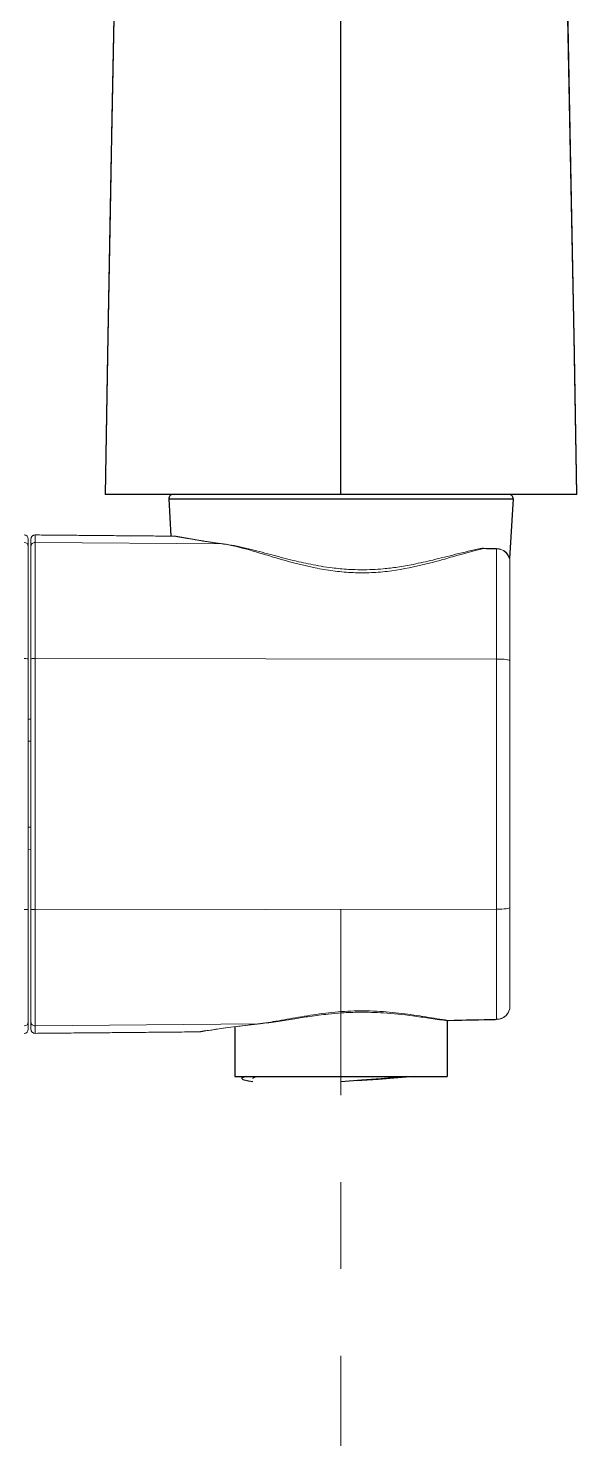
# Model space of a CAD drawing. Extents: x 0 to 3160, y 0 to 2315.
# Drawn here: x 1154 to 1194.1, y 790 to 893.1 of the extents above; entities that cross this region are included whole.
import ezdxf

# ---------------------------------------------------------------- set-up
doc = ezdxf.new("R2010")
doc.units = 0
doc.header["$LTSCALE"] = 4
doc.header["$MEASUREMENT"] = 0
doc.linetypes.add('CENTER2', pattern=[28.575, 19.05, -3.175, 3.175, -3.175])
doc.layers.get('0').update_dxf_attribs({"linetype": 'CONTINUOUS'})
doc.layers.add('1', color=7, linetype='CONTINUOUS', true_color=0xffffff)
doc.layers.add('Cneter', color=1, linetype='CENTER2', lineweight=13)
doc.layers.add('DEF_LAYER_ASSEM_MEMBER', color=7, linetype='CONTINUOUS')
doc.layers.add('MEMBER', color=7, linetype='CONTINUOUS')

msp = doc.modelspace()

# ---------------------------------------------------------------- linework, layer by layer
msp.add_line((1189.18, 859.01), (1164.62, 859.01))
at = {"layer": '1', "color": 7, "linetype": 'Continuous', "lineweight": 18}
for p, q in [((1154.05, 855.76), (1154.05, 855.22)), ((1154.05, 855.22), (1154.05, 847)), ((1154.05, 847), (1154.05, 828.73)), ((1154.25, 842.61), (1154.05, 842.61)), ((1154.05, 833.1), (1154.25, 833.09)), ((1154.05, 828.73), (1154.05, 820.5)), ((1154.05, 819.96), (1154.05, 820.5))]:
    msp.add_line(p, q, dxfattribs=at)
at = {"layer": '1', "color": 7, "linetype": 'Continuous', "lineweight": 13}
for p, q in [((1168.33, 855.4), (1154.55, 855.51)), ((1154.55, 847.03), (1188.26, 847)), ((1188.26, 828.73), (1154.55, 828.69)), ((1170.83, 820.35), (1154.55, 820.21))]:
    msp.add_line(p, q, dxfattribs=at)
at = {"layer": '1', "color": 7, "linetype": 'Continuous', "lineweight": 18}
for centre, radius, start, end in [((1153.75, 855.76), 0.3, 0, 89.5667), ((1187.3, 854.09), 1, 88.8004, 101.104), ((1188.25, 854.07), 1, 0, 88.8084), ((1188.25, 821.66), 1, 271.2128, 0), ((1184.71, 821.58), 1, 262.399, 271.1722), ((1153.75, 819.96), 0.3, 270.4333, 0)]:
    msp.add_arc(centre, radius, start, end, dxfattribs=at)
at = {"layer": '1', "color": 7, "linetype": 'Continuous', "lineweight": 13}
for centre, major_axis, ratio, start_param, end_param in [((1153.75, 855.22), (0.3, 0), 0.993003, 0, 1.563233), ((1154.55, 855.22), (0.3, 0), 0.993003, 1.56207, 3.141593), ((1188.25, 854.07), (1, 0), 0.973424, 0, 1.56207), ((1153.75, 847), (0.3, 0), 0.118089, 0, 1.563233), ((1154.55, 847), (-0.3, 0), 0.118089, 4.703662, 6.283185), ((1188.25, 846.88), (-1, 0), 0.118089, 3.141593, 4.703662), ((1153.75, 828.73), (0.3, 0), 0.118089, 4.719952, 6.283185), ((1154.55, 828.73), (-0.3, 0), 0.118089, 0, 1.579523), ((1188.25, 828.84), (-1, 0), 0.118089, 1.579523, 3.141593), ((1188.25, 821.66), (1, 0), 0.973424, 4.721116, 6.283185), ((1153.75, 820.5), (-0.3, 0), 0.993003, 1.578359, 3.141593), ((1154.55, 820.5), (0.3, 0), 0.993003, 3.141593, 4.721116)]:
    msp.add_ellipse(centre, major_axis=major_axis, ratio=ratio, start_param=start_param, end_param=end_param, dxfattribs=at)
at = {"layer": '1', "color": 7, "linetype": 'Continuous', "lineweight": 18}
for centre, major_axis, ratio, start_param, end_param in [((1168.32, 854.4), (0.137, 0.991), 0.733084, 6.1948, 6.457688), ((1059.94, 837.86), (372.41, 0), 0.008727, 1.314751, 1.315322), ((1059.94, 837.86), (372.41, 0), 0.008727, 4.967863, 4.968434), ((1170.82, 821.34), (0.107, -0.994), 0.636114, 6.129542, 6.392906)]:
    msp.add_ellipse(centre, major_axis=major_axis, ratio=ratio, start_param=start_param, end_param=end_param, dxfattribs=at)
for points, degree, knots in [([(1154.55, 856.06), (1154.51, 856.06), (1154.46, 856.05), (1154.39, 856.01), (1154.34, 855.97), (1154.3, 855.92), (1154.26, 855.85), (1154.25, 855.8), (1154.25, 855.76)], 3, [0, 0, 0, 0, 0.239337, 0.368284, 0.500001, 0.631718, 0.760665, 1, 1, 1, 1]), ([(1154.25, 855.22), (1154.25, 855.09), (1154.25, 854.8), (1154.25, 854.11), (1154.25, 853.84), (1154.25, 853.24), (1154.25, 852.9), (1154.25, 852.16), (1154.25, 851.76), (1154.25, 850.91), (1154.25, 850.46), (1154.25, 849.52), (1154.25, 849.03), (1154.25, 848.03), (1154.25, 847.52), (1154.25, 847)], 3, [0, 0, 0, 0, 0.25, 0.25, 0.375, 0.375, 0.5, 0.5, 0.625, 0.625, 0.75, 0.75, 0.875, 0.875, 1, 1, 1, 1]), ([(1168.52, 855.38), (1167.97, 855.46), (1167.01, 855.6), (1165.93, 855.77), (1165.46, 855.85), (1165.31, 855.88), (1165.29, 855.88)], 3, [0, 0, 0, 0, 0.315573, 0.631572, 0.946852, 1, 1, 1, 1]), ([(1187.08, 855.06), (1186.51, 854.94), (1185.41, 854.69), (1183.74, 854.25), (1182.3, 853.93), (1181.08, 853.71), (1180.09, 853.59), (1179.19, 853.53), (1178.34, 853.51), (1177.35, 853.54), (1176.11, 853.66), (1174.72, 853.9), (1173.21, 854.24), (1171.68, 854.65), (1170.04, 855.1), (1169.03, 855.3), (1168.52, 855.38)], 3, [0, 0, 0, 0, 0.110981, 0.203311, 0.27777, 0.334724, 0.385583, 0.422614, 0.462915, 0.506751, 0.563913, 0.641175, 0.712332, 0.795867, 0.891329, 1, 1, 1, 1]), ([(1189.25, 846.88), (1189.25, 847.31), (1189.25, 847.73), (1189.25, 848.55), (1189.25, 848.96), (1189.25, 849.74), (1189.25, 850.11), (1189.25, 850.83), (1189.25, 851.17), (1189.25, 851.81), (1189.25, 852.1), (1189.25, 852.51), (1189.25, 852.64), (1189.25, 852.88), (1189.25, 853), (1189.25, 853.55), (1189.25, 853.87), (1189.25, 854.07)], 3, [0, 0, 0, 0, 0.125, 0.125, 0.25, 0.25, 0.375, 0.375, 0.5, 0.5, 0.625, 0.625, 0.6875, 0.6875, 0.75, 0.75, 1, 1, 1, 1]), ([(1154.25, 845.56), (1154.25, 845.57), (1154.25, 845.59), (1154.25, 845.63), (1154.25, 845.66), (1154.25, 845.7), (1154.25, 845.73), (1154.25, 845.76), (1154.25, 845.8), (1154.25, 845.83), (1154.25, 845.87), (1154.25, 845.9), (1154.25, 845.94), (1154.25, 845.97), (1154.25, 846.01), (1154.25, 846.04), (1154.25, 846.08), (1154.25, 846.11), (1154.25, 846.15), (1154.25, 846.18), (1154.25, 846.21), (1154.25, 846.25), (1154.25, 846.28), (1154.25, 846.32), (1154.25, 846.35), (1154.25, 846.39), (1154.25, 846.42), (1154.25, 846.45), (1154.25, 846.49), (1154.25, 846.52), (1154.25, 846.56), (1154.25, 846.59), (1154.25, 846.62), (1154.25, 846.66), (1154.25, 846.69), (1154.25, 846.73), (1154.25, 846.76), (1154.25, 846.79), (1154.25, 846.83), (1154.25, 846.86), (1154.25, 846.89), (1154.25, 846.92), (1154.25, 846.96), (1154.25, 846.99), (1154.25, 847.02), (1154.25, 847.06), (1154.25, 847.09), (1154.25, 847.12), (1154.25, 847.15), (1154.25, 847.19), (1154.25, 847.22), (1154.25, 847.25), (1154.25, 847.28), (1154.25, 847.31), (1154.25, 847.34), (1154.25, 847.38), (1154.25, 847.41), (1154.25, 847.44), (1154.25, 847.47), (1154.25, 847.5), (1154.25, 847.53), (1154.25, 847.56), (1154.25, 847.59), (1154.25, 847.62), (1154.25, 847.65), (1154.25, 847.68), (1154.25, 847.71), (1154.25, 847.74), (1154.25, 847.77), (1154.25, 847.8), (1154.25, 847.83), (1154.25, 847.86), (1154.25, 847.89), (1154.25, 847.92), (1154.25, 847.95), (1154.25, 847.97), (1154.25, 847.99), (1154.25, 848)], 3, [0, 0, 0, 0, 0.013184, 0.026379, 0.039587, 0.052806, 0.066035, 0.079276, 0.092527, 0.105788, 0.119059, 0.132339, 0.145629, 0.158927, 0.172234, 0.185549, 0.198872, 0.212202, 0.22554, 0.238884, 0.252235, 0.265592, 0.278955, 0.292324, 0.305698, 0.319077, 0.33246, 0.345848, 0.359239, 0.372634, 0.386033, 0.399434, 0.412837, 0.426243, 0.439651, 0.45306, 0.466471, 0.479882, 0.493294, 0.506706, 0.520118, 0.533529, 0.546939, 0.560349, 0.573756, 0.587162, 0.600566, 0.613967, 0.627365, 0.64076, 0.654152, 0.66754, 0.680923, 0.694302, 0.707676, 0.721044, 0.734408, 0.747765, 0.761116, 0.77446, 0.787798, 0.801128, 0.814451, 0.827766, 0.841073, 0.854371, 0.867661, 0.880941, 0.894212, 0.907473, 0.920724, 0.933965, 0.947194, 0.960413, 0.97362, 0.986816, 1, 1, 1, 1]), ([(1154.25, 828.73), (1154.25, 833.28), (1154.25, 837.86), (1154.25, 842.44), (1154.25, 847)], 2, [0, 0, 0, 0.5, 0.5, 1, 1, 1]), ([(1189.25, 846.88), (1189.25, 842.38), (1189.25, 837.86), (1189.25, 833.34), (1189.25, 828.84)], 2, [0, 0, 0, 0.5, 0.5, 1, 1, 1]), ([(1154.25, 828.73), (1154.25, 827.68), (1154.25, 826.68), (1154.25, 825.26), (1154.25, 824.81), (1154.25, 823.96), (1154.25, 823.57), (1154.25, 822.82), (1154.25, 822.48), (1154.25, 821.88), (1154.25, 821.61), (1154.25, 821.15), (1154.25, 820.97), (1154.25, 820.67), (1154.25, 820.57), (1154.25, 820.5)], 3, [0, 0, 0, 0, 0.25, 0.25, 0.375, 0.375, 0.5, 0.5, 0.625, 0.625, 0.75, 0.75, 0.875, 0.875, 1, 1, 1, 1]), ([(1189.25, 821.66), (1189.25, 821.76), (1189.25, 821.89), (1189.25, 822.21), (1189.25, 822.4), (1189.25, 822.84), (1189.25, 823.08), (1189.25, 823.62), (1189.25, 823.93), (1189.25, 824.56), (1189.25, 824.9), (1189.25, 825.44), (1189.25, 825.62), (1189.25, 826), (1189.25, 826.19), (1189.25, 827.17), (1189.25, 827.99), (1189.25, 828.84)], 3, [0, 0, 0, 0, 0.125, 0.125, 0.25, 0.25, 0.375, 0.375, 0.5, 0.5, 0.625, 0.625, 0.6875, 0.6875, 0.75, 0.75, 1, 1, 1, 1]), ([(1171, 820.36), (1171.42, 820.41), (1172.22, 820.51), (1173.45, 820.72), (1174.68, 820.91), (1175.84, 821.06), (1177.05, 821.17), (1178.41, 821.22), (1180.17, 821.17), (1181.87, 820.98), (1183.37, 820.76), (1184.15, 820.65), (1184.54, 820.6)], 3, [0, 0, 0, 0, 0.11203, 0.207939, 0.289711, 0.385494, 0.454337, 0.542179, 0.660943, 0.81231, 0.901431, 1, 1, 1, 1]), ([(1154.25, 820.5), (1154.25, 820.14), (1154.25, 819.96), (1154.25, 819.96), (1154.25, 819.96), (1154.25, 819.96)], 3, [0, 0, 0, 0, 0.999855, 0.999855, 1, 1, 1, 1]), ([(1166.97, 819.85), (1166.97, 819.84), (1167.14, 819.87), (1167.79, 819.96), (1168.39, 820.04), (1168.63, 820.08)], 3, [0, 0, 0, 0, 0.377566, 0.781238, 1, 1, 1, 1]), ([(1154.25, 819.96), (1154.25, 819.92), (1154.26, 819.87), (1154.3, 819.8), (1154.34, 819.75), (1154.39, 819.71), (1154.46, 819.67), (1154.51, 819.66), (1154.55, 819.66)], 3, [0, 0, 0, 0, 0.239336, 0.368283, 0.5, 0.631717, 0.760664, 1, 1, 1, 1])]:
    msp.add_open_spline(points, degree=degree, knots=knots, dxfattribs=at)
for points, degree in [([(1154.25, 855.76), (1154.25, 855.76), (1154.25, 855.58), (1154.25, 855.22)], 3), ([(1164.8, 855.97), (1154.55, 856.06)], 1), ([(1165.16, 855.9), (1164.8, 855.97)], 1), ([(1188.27, 855.06), (1187.32, 855.08)], 1), ([(1169.34, 820.17), (1169.83, 820.23), (1170.38, 820.29), (1171, 820.36)], 3), ([(1184.73, 820.59), (1188.27, 820.66)], 1), ([(1154.55, 819.66), (1166.59, 819.77)], 1), ([(1166.59, 819.77), (1166.97, 819.85)], 1)]:
    msp.add_open_spline(points, degree=degree, dxfattribs=at)
at = {"layer": '1', "color": 7, "linetype": 'Continuous', "lineweight": 13}
for points, knots in [([(1154.55, 856.06), (1154.55, 856.06), (1154.55, 856.06), (1154.55, 856.06), (1154.55, 855.88), (1154.55, 855.51)], [0, 0, 0, 0, 0.000258, 0.000258, 1, 1, 1, 1]), ([(1154.55, 855.51), (1154.55, 855.4), (1154.55, 855.11), (1154.55, 854.41), (1154.55, 854.14), (1154.55, 853.5), (1154.55, 853.14), (1154.55, 852.34), (1154.55, 851.91), (1154.55, 851), (1154.55, 850.52), (1154.55, 849.05), (1154.55, 848.02), (1154.55, 847.03)], [0, 0, 0, 0, 0.25, 0.25, 0.375, 0.375, 0.5, 0.5, 0.625, 0.625, 0.75, 0.75, 1, 1, 1, 1]), ([(1168.33, 855.4), (1168.93, 855.3), (1169.59, 855.14), (1170.64, 854.84), (1171.01, 854.73), (1171.76, 854.5), (1172.15, 854.39), (1173.33, 854.05), (1174.15, 853.83), (1175.44, 853.57), (1175.87, 853.5), (1176.75, 853.38), (1177.18, 853.34), (1178.07, 853.29), (1178.51, 853.29), (1179.4, 853.32), (1179.85, 853.35), (1181.16, 853.51), (1182.01, 853.67), (1183.24, 853.97), (1183.65, 854.07), (1184.44, 854.29), (1184.82, 854.4), (1185.94, 854.72), (1186.64, 854.91), (1187.31, 855.06)], [0, 0, 0, 0, 0.125, 0.125, 0.1875, 0.1875, 0.25, 0.25, 0.375, 0.375, 0.4375, 0.4375, 0.5, 0.5, 0.5625, 0.5625, 0.625, 0.625, 0.75, 0.75, 0.8125, 0.8125, 0.875, 0.875, 1, 1, 1, 1]), ([(1188.26, 855.04), (1188.26, 855.05), (1188.26, 855.05), (1188.27, 855.06), (1188.27, 855.07), (1188.27, 855.07)], [0, 0, 0, 0, 0.5, 0.5, 1, 1, 1, 1]), ([(1188.26, 847), (1188.26, 847.96), (1188.26, 848.96), (1188.26, 850.38), (1188.26, 850.85), (1188.26, 851.73), (1188.26, 852.15), (1188.26, 852.92), (1188.26, 853.27), (1188.26, 853.89), (1188.26, 854.16), (1188.26, 854.67), (1188.26, 854.89), (1188.26, 855.04)], [0, 0, 0, 0, 0.274507, 0.274507, 0.41176, 0.41176, 0.549014, 0.549014, 0.686267, 0.686267, 0.823521, 0.823521, 1, 1, 1, 1]), ([(1154.55, 847.03), (1154.55, 844), (1154.55, 840.93), (1154.55, 834.79), (1154.55, 831.73), (1154.55, 828.69)], [0, 0, 0, 0, 0.5, 0.5, 1, 1, 1, 1]), ([(1188.26, 828.73), (1188.26, 831.75), (1188.26, 834.81), (1188.26, 840.92), (1188.26, 843.97), (1188.26, 847)], [0, 0, 0, 0, 0.5, 0.5, 1, 1, 1, 1]), ([(1154.55, 828.69), (1154.55, 827.7), (1154.55, 826.67), (1154.55, 825.2), (1154.55, 824.72), (1154.55, 823.81), (1154.55, 823.38), (1154.55, 822.59), (1154.55, 822.22), (1154.55, 821.59), (1154.55, 821.31), (1154.55, 820.61), (1154.55, 820.33), (1154.55, 820.21)], [0, 0, 0, 0, 0.25, 0.25, 0.375, 0.375, 0.5, 0.5, 0.625, 0.625, 0.75, 0.75, 1, 1, 1, 1]), ([(1188.26, 820.68), (1188.26, 820.83), (1188.26, 821.05), (1188.26, 821.57), (1188.26, 821.84), (1188.26, 822.46), (1188.26, 822.81), (1188.26, 823.57), (1188.26, 823.99), (1188.26, 824.87), (1188.26, 825.34), (1188.26, 826.77), (1188.26, 827.76), (1188.26, 828.73)], [0, 0, 0, 0, 0.176479, 0.176479, 0.313733, 0.313733, 0.450986, 0.450986, 0.58824, 0.58824, 0.725493, 0.725493, 1, 1, 1, 1]), ([(1184.72, 820.61), (1184.2, 820.68), (1183.66, 820.77), (1182.81, 820.91), (1182.52, 820.96), (1181.94, 821.04), (1181.64, 821.08), (1180.74, 821.19), (1180.13, 821.25), (1179.2, 821.29), (1178.89, 821.3), (1178.26, 821.31), (1177.94, 821.3), (1177.01, 821.26), (1176.39, 821.21), (1175.49, 821.1), (1175.19, 821.06), (1174.59, 820.97), (1174.3, 820.92), (1173.43, 820.78), (1172.88, 820.68), (1171.82, 820.49), (1171.32, 820.41), (1170.83, 820.35)], [0, 0, 0, 0, 0.125, 0.125, 0.1875, 0.1875, 0.25, 0.25, 0.375, 0.375, 0.4375, 0.4375, 0.5, 0.5, 0.625, 0.625, 0.6875, 0.6875, 0.75, 0.75, 0.875, 0.875, 1, 1, 1, 1]), ([(1154.55, 820.21), (1154.55, 820.16), (1154.55, 820.12), (1154.55, 820.04), (1154.55, 820), (1154.55, 819.9), (1154.55, 819.85), (1154.55, 819.71), (1154.55, 819.66), (1154.55, 819.66), (1154.55, 819.66), (1154.55, 819.66)], [0, 0, 0, 0, 0.124968, 0.124968, 0.249937, 0.249937, 0.499874, 0.499874, 0.999748, 0.999748, 1, 1, 1, 1]), ([(1170.83, 820.35), (1170.16, 820.28), (1169.56, 820.2), (1168.78, 820.1), (1168.54, 820.06), (1168.09, 820), (1167.89, 819.97), (1167.34, 819.89), (1167.06, 819.84), (1166.78, 819.8), (1166.71, 819.79), (1166.62, 819.77), (1166.59, 819.77), (1166.59, 819.77)], [0, 0, 0, 0, 0.250194, 0.250194, 0.37529, 0.37529, 0.500387, 0.500387, 0.750581, 0.750581, 0.875678, 0.875678, 1, 1, 1, 1]), ([(1184.73, 820.59), (1184.73, 820.58), (1184.73, 820.58), (1184.72, 820.6), (1184.72, 820.61)], [0, 0, 0, 0, 0.300153, 1, 1, 1, 1])]:
    msp.add_open_spline(points, degree=3, knots=knots, dxfattribs=at)
msp.add_rational_spline([(1164.8, 855.97), (1164.8, 855.97), (1164.8, 855.97), (1164.8, 855.97), (1164.82, 855.97), (1164.9, 855.95), (1164.96, 855.94), (1165.19, 855.9), (1165.42, 855.86), (1165.87, 855.78), (1166.04, 855.75), (1166.41, 855.69), (1166.61, 855.65), (1167.27, 855.55), (1167.76, 855.47), (1168.33, 855.4)], [1.00000000028, 1.00000000028, 1.00000000028, 1.00000000028, 1.00000000028, 1.00000000028, 1.00000000028, 1.00000000028, 1.00000000028, 1.00000000029, 1.00000000029, 1.00000000029, 1.00000000029, 1.0000000003, 1.0000000003, 1.00000000031], degree=3, knots=[0, 0, 0, 0, 0.001069, 0.001069, 0.125935, 0.125935, 0.250802, 0.250802, 0.500535, 0.500535, 0.625401, 0.625401, 0.750267, 0.750267, 1, 1, 1, 1], dxfattribs=at)
for points, weights in [([(1187.31, 855.06), (1187.19, 855.09), (1187.08, 855.06)], [1, 0.92854249293, 0.887447682745]), ([(1184.54, 820.6), (1184.63, 820.58), (1184.72, 820.61)], [0.882397717904, 0.927200461362, 1])]:
    msp.add_rational_spline(points, weights, degree=2, dxfattribs=at)
for points in [[(1187.31, 855.06), (1187.31, 855.07), (1187.32, 855.08), (1187.32, 855.07)], [(1187.31, 855.06), (1187.62, 855.05), (1187.94, 855.05), (1188.26, 855.04)], [(1184.72, 820.61), (1185.9, 820.63), (1187.08, 820.66), (1188.26, 820.68)], [(1188.27, 820.66), (1188.27, 820.66), (1188.26, 820.67), (1188.26, 820.68)]]:
    msp.add_open_spline(points, degree=3, dxfattribs=at)
at = {"layer": '1', "color": 7, "linetype": 'Continuous', "lineweight": 18}
msp.add_rational_spline([(1154.25, 827.72), (1154.25, 828.44), (1154.25, 829.28), (1154.25, 830.17)], [1.01742247546, 0.993952269962, 0.99419499266, 1.01815064356], degree=3, dxfattribs=at)
at = {"layer": 'Cneter', "lineweight": 5, "ltscale": 0.5}
msp.add_line((1176.9, 700.85), (1176.9, 828.71), dxfattribs=at)
at = {"layer": 'DEF_LAYER_ASSEM_MEMBER', "color": 7, "linetype": 'Continuous'}
for p, q in [((1164.32, 858.7), (1164.48, 855.97)), ((1189.48, 858.7), (1189.21, 854.33)), ((1169.15, 820.15), (1169.15, 816.51)), ((1184.65, 820.62), (1184.65, 816.51)), ((1169.15, 816.51), (1184.65, 816.51)), ((1169.65, 816.51), (1169.65, 816.36)), ((1170.14, 816.19), (1170.45, 816.14))]:
    msp.add_line(p, q, dxfattribs=at)
at = {"layer": 'DEF_LAYER_ASSEM_MEMBER', "color": 9, "linetype": 'Continuous'}
msp.add_line((1164.32, 858.7), (1189.48, 858.7), dxfattribs=at)
at = {"layer": 'DEF_LAYER_ASSEM_MEMBER', "color": 7, "linetype": 'Continuous'}
for points in [[(1170, 816.51), (1169.68, 816.41), (1169.65, 816.36)], [(1169.65, 816.36), (1169.72, 816.3), (1170.14, 816.19)], [(1170.79, 816.51), (1170.68, 816.49), (1170.45, 816.38), (1170.45, 816.36)], [(1181.66, 816.51), (1181.11, 816.45), (1179.84, 816.34), (1178.41, 816.23), (1176.92, 816.12)], [(1182.29, 816.51), (1181.06, 816.41), (1179.61, 816.3), (1178.03, 816.19)]]:
    msp.add_lwpolyline(points, dxfattribs=at)
for centre, start, end in [((1164.62, 858.71), 89.9999, 183.5), ((1189.18, 858.71), 356.5, 90.0001)]:
    msp.add_arc(centre, 0.3, start, end, dxfattribs=at)
at = {"layer": 'MEMBER', "color": 9, "linetype": 'Continuous'}
msp.add_line((1176.9, 859.01), (1176.9, 982.79), dxfattribs=at)
at = {"layer": 'MEMBER', "color": 7, "linetype": 'Continuous'}
msp.add_line((1194.13, 859.01), (1159.67, 859.01), dxfattribs=at)
for points in [[(1162.42, 985.34), (1162.17, 974.71), (1161.83, 960.86), (1161.49, 947.22), (1161.18, 933.83), (1160.88, 920.66), (1160.6, 907.72), (1160.33, 895.04), (1160.09, 882.66), (1159.87, 870.58), (1159.67, 859.01)], [(1194.13, 859.01), (1193.93, 870.59), (1193.7, 882.67), (1193.46, 895.06), (1193.2, 907.73), (1192.92, 920.67), (1192.62, 933.84), (1192.3, 947.23), (1191.97, 960.87), (1191.63, 974.73), (1191.38, 985.34)]]:
    msp.add_lwpolyline(points, dxfattribs=at)
at = {"layer": 'MEMBER', "color": 9, "linetype": 'Continuous'}
for points in [[(1191.86, 964.33), (1191.93, 961.64), (1191.99, 958.97), (1192.06, 956.31), (1192.13, 953.62), (1192.19, 950.94), (1192.26, 948.26), (1192.32, 945.51), (1192.39, 942.51), (1192.47, 939.14), (1192.56, 935.47), (1192.65, 931.63), (1192.74, 927.73), (1192.83, 923.69), (1192.93, 919.32), (1193.04, 914.45), (1193.16, 908.98), (1193.28, 902.82), (1193.42, 895.92), (1193.58, 888.13), (1193.74, 879.27), (1193.93, 869.28), (1194.1, 859.01)], [(1159.7, 859.01), (1159.87, 869.25), (1160.04, 878.39), (1160.19, 886.54), (1160.33, 893.84)]]:
    msp.add_lwpolyline(points, dxfattribs=at)

doc.saveas('drawing.dxf')
